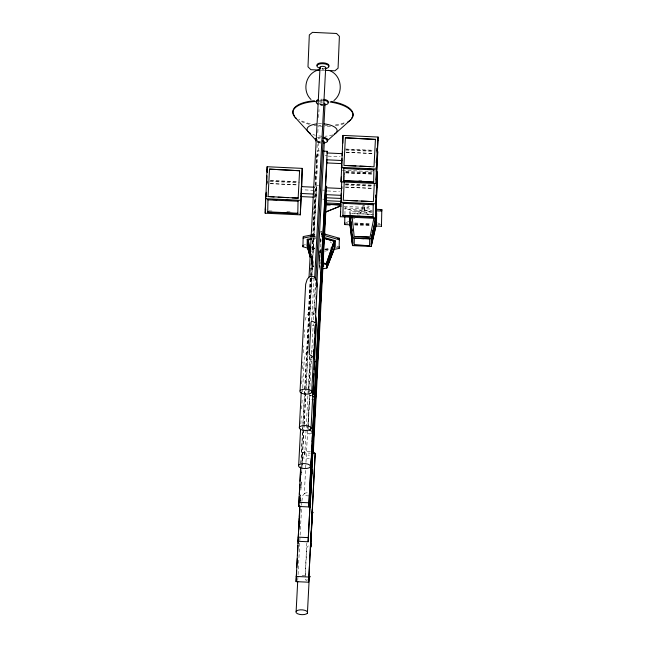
<?xml version="1.0" encoding="UTF-8"?>
<svg xmlns="http://www.w3.org/2000/svg" width="647" height="647" viewBox="0 0 647 647"><rect width="100%" height="100%" fill="white"/><g stroke="black" fill="none" stroke-linecap="round" stroke-linejoin="round"><path stroke-width="0.49" stroke-dasharray="3.23 2.43" d="M310.406 451.76L304.834 451.501L302.642 452.819L301.971 469.059M304.834 451.501L304.769 454.954L302.545 458.003L309.298 458.319M311.361 260.612L312.913 266.354L311.458 257.854M311.401 256.851L312.962 263.62L312.93 267.429L311.417 261.825M316.084 197.286L316.14 194.173L314.135 194.084M316.504 187.331L316.44 190.436L302.408 189.789M318.575 185.762L316.569 185.673L309.153 329.808M312.865 236.559L317.216 150.84L320.225 150.977M344.657 180.012L344.794 171.851M344.924 214.489L345.045 207.833L372.138 209.094M349.89 214.683L349.946 211.666L371.734 212.677M372.195 211.723C368.725 212.386 366.04 209.539 362.797 209.442L362.789 210.138L358.446 214.925M364.657 206.409L364.673 205.722L362.999 205.641L362.983 206.328L364.657 206.409L364.455 210.21L368.394 215.386M344.107 206.401L367.981 207.517L368.03 204.921M321.066 248.836L320.952 251.909L319.052 251.368M321.494 237.045L321.696 232.548L320.257 232.136M319.472 258.153L319.844 250.324M320.273 241.517L320.459 237.603L320.257 243.49M319.456 260.134L319.925 250.34M319.974 262.763L320.265 256.73M320.459 252.71L321.09 239.633M301.664 383.914L302.084 375.883M302.448 368.847L302.82 361.819M303.289 352.777L303.661 345.749M304.082 337.71L304.502 329.671M300.847 423.955L301.267 415.916M301.639 408.888L302.109 399.846M302.537 391.807L302.691 388.798M302.747 387.796L304.268 358.664L305.788 353.78L307.648 351.523L318.656 141.515M310.196 278.323L308.352 313.496L306.492 315.752L304.98 320.637M310.568 271.295L310.989 263.256M312.355 237.125L312.517 234.117M312.986 225.067L313.358 218.039M313.779 210L314.199 201.961M314.62 193.922L314.887 188.9M315.412 178.847L315.776 171.819M316.197 163.78L316.626 155.741M317.046 147.702L317.467 139.663M317.831 132.627L318.203 125.599M318.623 117.56L319.044 109.521M300.855 463.042L302.594 429.802M302.65 428.799L310.673 275.719M310.722 274.708L311.725 255.581M312.048 249.532L312.622 238.46M312.679 237.449L315.372 186.085M315.421 185.082L317.216 150.84M300.936 464.166L302.626 431.937M302.675 430.934L304.527 395.681M304.575 394.678L310.697 277.854M310.754 276.843L311.862 255.694M312.178 249.653L312.655 240.587M300.046 500.891L300.37 494.85M300.839 485.784L301.049 481.756M301.842 466.649L304.009 425.362M304.058 424.351L305.91 389.106M305.958 388.095L316.569 185.673M300.119 501.061L300.499 494.971M300.871 487.919L301.187 481.878M301.664 472.811L301.923 467.781M301.906 466.891L304.139 425.475M304.195 424.472L308.15 348.943M308.368 344.908L308.942 333.836M300.176 503.237L300.596 495.19M300.863 490.167L301.284 482.128M301.656 475.092L301.914 470.062M309.363 356.36L309.622 359.368L312.032 359.392M297.757 580.319L301.639 506.245M301.696 505.242L301.85 502.242M301.906 501.239L302.505 495.877L304.325 493.75L307.907 425.378M309.937 356.335L304.769 454.954L309.412 455.173M311.692 320.677L314.005 278.857M308.668 389.939L310.301 358.745L310.827 357.767M308.789 390.723L308.951 395.738L311.361 395.77M308.845 389.712L310.22 363.557L311.749 361.754M307.964 424.375L309.598 393.206M309.654 392.203L311.603 355.001M311.652 353.998L313.237 323.832M313.447 319.812L315.396 282.61M307.964 427.966L309.598 396.773L310.115 395.794M313.989 314.385A2.928 1.213 3 0 0 310.439 312.736A2.928 1.213 3 0 0 309.088 314.701A2.928 1.213 3 0 0 313.989 314.385L314.733 300.313M314.992 295.291L315.412 287.252M308.142 427.748C308.708 429.414 306.322 433.935 309.355 434.048M308.19 426.737L309.509 401.585L309.994 400.428L312.299 399.539M321.268 234.626L321.349 233.106L321.373 235.112L321.721 231.165L320.265 231.44M306.84 543.027L305.206 574.221L306.565 576.154M344.511 176.76L344.665 173.622M362.999 205.641L362.789 210.138L364.455 210.21L364.673 205.722M319.383 264.736L319.157 268.578L320.305 250.235M319.44 263.774L320.225 250.332M319.853 269.411L320.249 262.585M320.815 252.84L320.985 249.912M367.981 207.517L369.291 206.433M353.408 218.961L355.656 217.36M312.283 432.722L310.649 433.797L308.247 433.765M308.287 545.898L306.751 547.702L305.117 578.895L305.489 579.89L306.605 580.165M362.797 209.442C357.12 212.531 350.439 210.566 345.045 207.833L344.972 209.353L372.057 210.615M346.347 222.431L348.725 221.509M317.37 137.722L320.605 137.229L318.178 137.568M311.789 234.934L315.615 234.198M311.708 236.454L315.534 235.718M315.72 236.195L311.005 237.093A22.459 17.849 56.5 0 0 314.571 236.018M312.849 238.225L315.647 237.692M312.897 239.05L315.817 238.525M324.713 249.2L331.232 247.955M324.851 249.653L330.107 248.666M336.327 247.461L338.244 247.089M325.465 249.677L330.188 248.772M324.778 251.173L329.558 250.26M312.428 325.376L313.682 325.142M310.633 359.611L311.886 359.376M309.953 395.988L311.207 395.746M306.492 580.141L307.673 579.914M310.786 357.791L311.935 357.613M310.075 395.818L311.223 395.649M350.1 213.979L350.512 213.947M322.19 69.286L323.904 69.229M320.88 70.159L323.888 70.305M345.231 149.012L373.311 150.314M346.21 149.514L373.287 150.775M345.716 150.072L373.788 151.382M346.105 152.166L373.173 153.428M346.096 152.377L373.173 153.638M317.143 154.989L319.149 155.078M325.158 155.361L327.164 155.458M328.118 156.121L340.152 156.687M342.328 170.242L372.413 171.641M345.822 171.439L372.89 172.7M345.797 171.9L372.866 173.161M345.724 172.684L372.793 173.946M345.716 172.895L372.785 174.156M358.705 180.214L361.713 180.351M270.389 180.384L297.458 181.645M345.587 183.885L372.664 185.147M270.365 180.837L299.44 182.195M345.563 184.346L374.645 185.697M269.872 181.395L297.943 182.705M345.069 184.896L373.141 186.207M270.252 183.489L297.329 184.751M345.458 186.999L372.526 188.261M270.252 183.699L297.321 184.961M345.449 187.209L372.526 188.471M322.505 190.097L324.511 190.194M327.471 190.954L339.505 191.512M322.716 199.139L325.498 199.268M327.196 205.617L331.175 205.803M356.505 211.084L370.391 211.731M371.685 214.286L351.798 213.364L373.667 214.497M268.82 210.882L272.832 211.068M286.864 211.723L290.875 211.909M357.055 214.998L360.064 215.136M354.693 222.956L371.524 223.741M344.77 223.045L348.636 223.223M354.443 223.498L370.885 224.258M377.662 224.574L380.565 224.711M354.588 224.129L371.483 224.913M354.58 224.355L371.483 225.148M354.621 225.027L371.515 225.819M302.642 452.819L310.358 453.175M302.1 575.595L305.125 575.741M319.691 103.973L322.255 104.304M321.397 105.065L320.653 104.895A6.025 2.491 3 0 0 323.007 105.073M313.536 263.167L311.749 255.428M311.749 247.267L315.445 248.327M311.878 247.817L314.685 248.626M311.797 247.914L314.604 248.715M312.42 249.459L314.313 250.009M311.822 357.637L313.067 357.993M377.638 222.859L379.975 223.999M311.49 259.188L313.471 266.944L311.409 259.285M311.458 261.598L312.744 266.386M311.45 257.425L312.986 264.105M349.946 211.666L350.245 214.569M308.894 495.869A3.761 1.553 3 0 1 304.195 494.146A3.761 1.553 3 0 1 308.951 492.868M338.405 246.661A22.459 17.849 56.5 0 1 336.828 246.07M331.555 242.989A22.459 17.849 56.5 0 1 330.164 241.841M314.515 239.293A22.459 17.566 -52.3 0 1 312.396 241.016M305.433 244.606A22.459 17.566 -52.3 0 1 303.022 245.221M344.058 123.609A30.118 12.439 3 0 1 335.308 125.704M330.536 126.197A30.118 12.439 3 0 1 324.657 126.327M322.716 126.262A30.118 12.439 3 0 1 313.965 125.308M309.306 124.321A30.118 12.439 3 0 1 301.518 121.62M319.27 101.296A30.118 12.439 3 0 1 322.214 101.328M344.091 122.849A30.118 12.439 3 0 1 334.289 125.089M327.649 125.558A30.118 12.439 3 0 1 324.697 125.567M320.815 125.381A30.118 12.439 3 0 1 318.858 125.211M310.301 123.795A30.118 12.439 3 0 1 298.704 119.347M319.311 100.536A30.118 12.439 3 0 1 322.255 100.568M332.655 134.875A15.059 6.219 3 0 1 324.923 136.218M321.988 136.202A15.059 6.219 3 0 1 318.089 135.805M315.356 135.255A15.059 6.219 3 0 1 312.841 134.487M318.308 123.787A15.059 6.219 3 0 1 322.214 123.755M308.384 352.728A2.928 1.213 3 0 1 308.417 351.014M311.247 350.836A2.928 1.213 3 0 1 312.55 351.208M319.942 142.922A6.025 2.491 3 0 1 317.256 142.154M318.122 138.393A6.025 2.491 3 0 1 320.03 138.118M320.694 143.1A2.928 1.213 3 0 1 319.424 141.014M323.055 104.159A6.025 2.491 3 0 1 320.694 103.981M320.783 99.177A6.025 2.491 3 0 1 322.343 99.161M320.742 100.091A6.025 2.491 3 0 1 323.856 100.236M322.918 105.138A2.928 1.213 3 0 1 319.351 104.118M319.359 103.488A2.928 1.213 3 0 1 322.958 102.8M313.9 278.517A2.928 1.213 3 0 1 309.767 278.323M324.438 68.663L323.589 68.76A2.928 1.213 3 0 1 322.077 68.695A6.025 2.491 3 0 0 324.438 68.663M320.516 142.041L317.305 141.24L320.516 142.041"/><path stroke-width="0.97" d="M301.276 195.871L300.281 214.844L265.189 213.203L267.13 166.732L302.222 168.374L301.745 186.886M265.553 197.44L265.327 209.887L265.828 209.911M266.758 182.503L266.887 175.798M266.96 171.973L267.13 166.732M267.454 171.989L267.494 170.08L266.993 170.056M267.712 212.289L267.971 199.381L267.947 199.842L298.024 201.241L298.049 200.788L297.79 213.688L267.712 212.289L267.737 211.828L297.814 213.235L297.79 213.688M274.093 197.011L268.084 196.526L298.162 198.136L292.145 197.853M269.516 169.134L299.593 170.743L269.516 169.134L268.076 196.728M300.281 214.844L302.222 168.374M314.499 187.234L301.462 186.627L301.041 196.583L313.075 197.149M301.405 189.741L301.429 188.18M310.6 544.022L308.603 582.211L296.067 581.629L299.221 518.15M308.627 248.375L302.942 246.742L303.176 236.584L311.789 234.934M299.787 505.93L298.073 541.296L308.101 541.765L310.075 504.021M310.722 469.188L308.748 506.933L298.72 506.464L300.645 467.069M311.919 238.403L307.26 239.293L307.139 245.941L310.156 257.15M310.164 256.81L307.325 246.281L307.6 240.409L307.495 246.248L310.334 256.778M308.101 541.765L326.598 186.134L326.565 187.8L341.567 188.495L341.462 190.453M308.748 506.933L327.245 151.309L323.233 151.123M308.603 582.211L315.178 453.401L313.197 451.889M309.897 507.183L309.986 503.172M310.544 472.35L310.633 468.339M312.08 432.738L312.105 431.444L309.323 429.899M312.784 394.702L312.808 393.416L311.28 392.228M313.463 358.333L313.488 357.039L309.711 354.758L309.347 353.569L310.981 322.368L311.458 321.413L312.501 321.26L315.283 322.804M312.404 434.663L312.315 438.674M312.59 438.132L312.655 434.671L310.795 472.367L312.905 437.364L312.525 438.229M312.533 508.914L310.657 547.653L312.525 508.906M326.468 190.905L326.5 189.353M327.212 152.967L327.245 151.309M326.395 201.039L326.428 199.308L313.285 452.326M323.346 268.748L326.84 268.076L326.905 264.752L335.081 240.595L324.923 237.675M334.62 243.62L334.548 247.51L326.945 267.009L327.156 264.324L334.653 241.671M327.107 267.057L334.709 247.558L334.814 241.719M335.081 240.595L334.96 247.235L326.84 268.076M333.383 249.532L339.117 248.432L339.36 238.266L324.196 233.915M377.152 186.393L375.478 218.346L340.387 216.713L341.753 181.225M377.799 151.568L376.125 183.522L341.034 181.88L342.975 135.409L378.074 137.051L376.263 180.198L376.497 167.751L375.996 167.735M341.212 195.345L341.147 198.459L326.112 197.756L326.169 194.642L341.212 195.345L341.309 193.388M341.859 160.513L341.794 163.626L326.759 162.923L326.816 159.809L341.859 160.513L341.956 158.555M342.837 143.157L342.975 135.409M342.91 215.791L342.934 215.338L373.02 216.737L372.995 217.198L342.91 215.791L343.169 202.891L346.177 203.029M343.557 180.958L343.581 180.505L373.667 181.904L373.642 182.365L343.557 180.958L343.816 168.058L343.792 168.519L373.869 169.918M345.369 137.811L375.438 139.42L345.369 137.811L343.929 165.406L374.006 166.805L375.446 139.21M350.65 224.841L344.689 224.566L344.843 216.009M349.849 216.688L349.736 222.722L352.502 245.601L371.224 246.467L376.473 223.975L376.683 212.912L371.362 238.727L352.647 237.853L350.407 216.971M352.68 234.901L352.761 243.45L352.348 243.482L349.922 223.441L350.043 216.818M352.761 243.45L350.342 223.401L350.464 216.777M352.348 243.482L352.469 236.931L352.882 236.899M352.502 245.601L352.647 237.853M354.192 244.987L354.33 238.242L369.704 238.961L369.566 245.698L354.192 244.987L369.566 245.698M371.224 246.467L371.273 237.756L371.879 234.804M375.931 215.127L375.753 224.59L371.152 244.307L371.556 244.38L371.677 237.829L376.344 215.208L375.931 215.127L374.92 220.045M372.995 217.198L373.246 204.29L369.235 204.104M373.642 182.365L373.893 169.465M375.478 218.346L377.427 171.876L377.055 187.638L376.554 187.622L376.643 182.834M376.125 183.522L376.4 168.996L341.301 167.363M375.616 215.03L375.85 202.584L375.349 202.56M377.29 148.001L377.201 152.789L377.702 152.813M371.556 244.38L376.166 224.663L376.344 215.208M375.486 226.005L381.455 226.28L381.811 209.547L376.012 209.28M313.819 355.979L314.127 356.473L313.835 355.583M315.752 325.546L315.793 324.713L315.744 325.587L315.421 325.182M313.48 392.365L313.164 391.961L313.116 392.834L313.463 392.462M310.924 468.808L311.223 469.657M315.073 361.916L315.105 361.139M311.215 469.698L310.916 468.857M312.744 430.878L312.444 430.037M314.03 399.975L314.07 399.102M310.576 504.482L310.617 503.657M312.258 472.197L312.226 473.03M309.864 577.148L309.905 576.323M311.126 543.585L311.086 544.418L311.126 543.585L310.778 543.965M311.167 545.979L311.207 545.154M312.428 512.505C312.776 511.001 312.784 514.438 312.776 512.133M311.498 545.995L311.539 545.162M311.668 473.499L311.741 469.698M310.511 542.59L310.423 547.427M312.178 513.953L312.266 509.116M265.189 213.203L265.585 204.994M266.079 196.235L266.249 192.28M266.661 184.452L266.863 181.257M266.111 196.486L266.265 193.55M266.774 183.772L266.879 181.815M267.389 172.037L267.494 170.08M298.162 198.136L299.601 170.533M302.942 246.742L303.022 245.221M300.071 390.731L305.651 284.259L307.171 279.375L309.031 277.118L320.039 67.118M299.391 427.109L301.235 391.953M298.688 465.136L300.588 428.977M298.72 506.464L299.246 496.395M299.351 494.381L299.885 484.312M300.038 481.287L300.515 472.221M300.669 469.204L300.774 467.191M299.343 517.123L299.852 506.091M296.067 581.629L296.649 570.573M296.803 567.556L297.28 558.515M297.442 555.498L297.968 545.445M298.073 543.44L298.599 533.387M298.809 529.367L299.229 521.328M299.496 516.298L299.86 509.262M296.132 611.35L297.709 581.321M325.676 68.008L314.668 278.008A2.928 1.213 3 0 0 312.63 276.431A2.928 1.213 3 0 0 309.031 277.118M315.785 280.224L324.996 104.377M315.396 312.218L315.607 308.198M316.076 299.157L316.237 296.14M316.707 287.098L324.293 142.405M311.668 392.567A6.025 2.491 3 0 0 304.357 389.171A6.025 2.491 3 0 0 301.583 393.214A6.025 2.491 3 0 0 311.668 392.567L313.932 349.372M314.143 345.352L314.515 338.324M314.774 333.302L315.194 325.263M315.299 323.257L317.273 284.801L316.286 279.803L314.677 277.377M313.722 358.22L315.501 324.284M315.76 325.198L315.785 324.762M310.997 428.937A6.025 2.491 3 0 0 303.686 425.548A6.025 2.491 3 0 0 300.912 429.584A6.025 2.491 3 0 0 310.997 428.937L313.261 385.749M313.471 381.73L313.892 373.691M314.102 369.672L314.523 361.641M314.628 359.627L316.577 322.465L316.399 318.623L315.607 316.181M313.043 394.589L314.806 359.214M310.859 466.649L311.288 458.359M311.547 453.555L311.911 446.503M312.161 441.626L326.8 162.502M312.873 438.197L312.905 437.364M310.212 501.482L310.689 492.205M310.9 488.388L311.32 480.333M311.514 476.451L326.153 197.335M310.277 503.641L310.236 504.514M310.867 539L311.296 530.686M311.555 525.93L311.919 518.878M312.186 513.872L315.178 453.401L312.283 453.272M307.414 613.13A5.855 2.418 3 0 0 300.305 609.838A5.855 2.418 3 0 0 297.604 613.76A5.855 2.418 3 0 0 307.414 613.13L309.201 578.895A5.855 2.418 3 0 0 309.226 577.642M309.533 577.132L309.897 576.364M342.109 155.62L342.214 153.671L327.172 152.967M341.034 181.88L341.292 176.89M341.713 168.899L341.923 164.904M342.498 153.921L342.603 151.924M340.387 216.713L340.645 211.723M341.123 202.729L341.276 199.737M341.851 188.754L341.956 186.757M339.117 248.432L339.198 246.911M343.169 202.891L343.145 203.344L373.222 204.751L373.246 204.29M344.261 181.443L343.282 200.238L373.359 201.638L374.289 183.821M344.689 224.566L344.77 223.045M376.255 162.842L376.408 159.906M376.869 151.099L377.023 148.171M376.222 171.374L378.074 137.051M375.608 197.675L375.761 194.739M376.222 185.932L376.376 182.996M375.575 206.199L376.142 195.443M376.247 193.485L376.554 187.622M381.455 226.28L381.528 224.76M313.787 356.465L314.167 355.599L313.803 356.068M313.116 392.834L313.496 391.977M311.086 544.418L311.118 543.634M374.055 217.376L370.003 237.166L354.168 236.43L352.211 217.352M372.284 232.839L372.688 230.866M334.095 241.161L326.355 263.782L334.095 241.161L324.729 238.476M328.175 262.9L329.258 260.118M331.434 254.546L332.518 251.764M316.051 138.466L315.574 139.404L316.019 140.375L295.072 117.285M333.917 100.56C344.317 92.408 341.43 74.195 328.636 70.264M350.65 119.873L327.131 140.892L327.608 139.962L327.172 138.984L323.468 137.431M315.954 138.66L315.93 140.173M327.228 140.706L327.414 139.307L325.878 138.118L323.193 137.35M340.241 206.061L325.829 211.949L340.233 206.199M319.141 69.819C305.991 72.448 301.405 90.386 310.989 99.492M380.234 210.089L381.811 209.547L381.73 211.068L375.931 210.801M303.103 238.104L311.708 236.454M310.94 251.578L308.182 239.948L311.959 239.228M349.922 223.441L350.342 223.401M319.877 70.111L310.851 69.69L307.988 66.811L309.315 34.946L312.469 32.35L336.537 33.474L339.4 36.353L338.066 68.218L334.911 70.814L324.891 70.345M377.427 140.342L377.929 140.367M345.935 165.503L355.955 165.964M359.967 166.15L369.995 166.619M353.844 168.527L358.859 168.762M367.876 169.182L371.888 169.368M376.78 175.175L377.282 175.2M301.098 193.477L313.132 194.035M278.105 197.198L288.133 197.667M347.293 200.424L357.314 200.893M361.325 201.08L371.354 201.549M326.371 200.691L341.47 201.395M265.456 198.686L300.548 200.327M340.654 202.196L375.753 203.829M272.977 199.616L276.989 199.81M286.014 200.23L291.029 200.457M356.206 203.498L360.217 203.684M340.176 203.627L326.25 202.972L326.225 204.201L340.977 204.889M326.225 204.339L340.969 205.026M339.133 206.175L341.123 206.264M357.136 236.567L369.016 237.117M358.171 238.419L363.938 238.694M298.793 502.315L308.821 502.784M312.76 512.521L312.736 512.958M298.154 537.147L308.174 537.617M296.164 576.445L308.7 577.027M375.753 224.59L376.166 224.663M371.273 237.756L371.677 237.829M324.115 235.443L339.279 239.786L339.36 238.266A22.459 17.566 -52.3 0 1 337.362 238.541M324.648 238.484L334.014 241.169M323.508 262.965L326.436 263.766M322.57 263.507L326.905 264.752M312.509 396.013L314.102 397.242M307.826 241.371L310.948 254.918M307.26 239.293L310.786 254.562M307.438 240.441L310.786 254.95M350.82 216.939L351.03 218.937M351.337 221.929L351.644 224.921M352.057 228.917L352.267 230.906M311.021 543.407A5.855 2.418 3 0 1 310.997 544.661M322.594 265.116A3.761 1.553 3 0 1 323.54 266.661M325.392 234.465A22.459 17.566 -52.3 0 1 324.196 233.106M324.163 123.9A15.059 6.219 3 0 1 334.539 134.018M310.406 133.395A15.059 6.219 3 0 1 316.456 123.965M330.019 102.016A30.118 12.439 3 0 1 347.827 121.895M296.294 118.433A30.118 12.439 3 0 1 315.364 101.433M294.442 115.74A30.118 12.439 3 0 1 314.45 100.738M331.021 101.401A30.118 12.439 3 0 1 351.386 118.393M323.144 138.264A6.025 2.491 3 0 1 327.544 140.658A6.025 2.491 3 0 1 324.034 142.971M315.72 140.965A6.025 2.491 3 0 1 315.744 139.679M322.255 140.828A2.928 1.213 3 0 1 323.524 142.914M316.472 102.024A6.025 2.491 3 0 1 318.081 99.695M323.904 99.323A6.025 2.491 3 0 1 328.102 102.566M323.856 100.236A6.025 2.491 3 0 1 328.247 102.63A6.025 2.491 3 0 1 324.745 104.943M317.968 104.127A6.025 2.491 3 0 1 318.033 100.609M324.26 103.172A2.928 1.213 3 0 1 324.228 104.887M317.151 65.646A6.025 2.491 3 0 1 323.023 62.791A6.025 2.491 3 0 1 328.773 66.188M320.354 68.331A6.025 2.491 3 0 1 318.235 64.425A6.025 2.491 3 0 1 327.673 64.87A6.025 2.491 3 0 1 325.417 68.566M320.775 68.315A2.928 1.213 3 0 1 320.799 66.609A2.928 1.213 3 0 1 324.94 66.803A2.928 1.213 3 0 1 324.907 68.509M310.212 503.738L310.148 507.191L312.008 469.504L310.212 503.738M300.2 467.619A6.025 2.491 3 0 0 310.285 466.972A6.025 2.491 3 0 0 302.974 463.576A6.025 2.491 3 0 0 300.2 467.619"/></g></svg>
